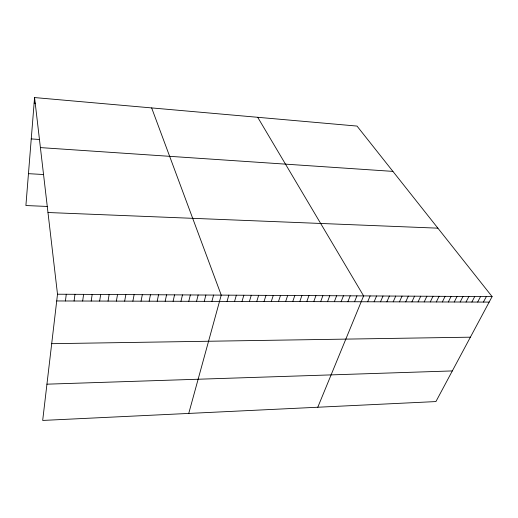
<?xml version="1.0" encoding="UTF-8"?>
<svg xmlns="http://www.w3.org/2000/svg" width="518" height="518" viewBox="0 0 518 518"><rect width="100%" height="100%" fill="white"/><g stroke="black" fill="none" stroke-linecap="round" stroke-linejoin="round"><path stroke-width="0.78" d="M34.57 97.565L57.504 294.218L42.683 420.435L435.916 401.573L492.1 296.607L357.019 126.075L34.57 97.565L25.9 205.536L47.468 206.455M65.43 300.977L66.272 294.263M74.074 301.003L74.974 294.308M82.66 301.023L83.612 294.36M91.187 301.049L92.185 294.405M99.644 301.068L100.699 294.451M108.042 301.094L109.143 294.496M116.382 301.113L117.534 294.548M124.657 301.133L125.855 294.593M132.873 301.159L134.123 294.638M141.038 301.178L142.327 294.684M149.139 301.198L150.473 294.723M157.181 301.223L158.56 294.768M165.164 301.243L166.589 294.813M173.09 301.262L174.566 294.859M180.963 301.282L182.478 294.904M188.785 301.301L190.339 294.943M196.542 301.327L198.148 294.988M204.254 301.346L205.892 295.033M211.907 301.366L213.591 295.072M188.74 413.429L221.231 295.118L151.651 107.912M227.059 301.405L228.82 295.156M234.557 301.424L236.357 295.195M242.003 301.444L243.842 295.241M249.398 301.463L251.275 295.279M256.74 301.482L258.657 295.318M264.038 301.502L265.987 295.364M271.283 301.521L273.271 295.402M278.477 301.541L280.503 295.441M285.625 301.56L287.684 295.48M292.728 301.58L294.82 295.519M299.78 301.593L301.903 295.558M306.786 301.612L308.948 295.597M313.746 301.631L315.935 295.636M320.661 301.651L322.882 295.674M327.525 301.67L329.785 295.713M334.35 301.683L336.635 295.752M341.129 301.703L343.447 295.784M347.863 301.722L350.213 295.823M354.552 301.741L356.934 295.862M317.787 407.239L363.61 295.901L257.711 117.295M367.676 301.774L370.117 295.933M374.119 301.793L376.586 295.972M380.516 301.806L383.009 296.005M386.875 301.826L389.394 296.037M393.194 301.839L395.746 296.076M399.469 301.858L402.046 296.108M405.711 301.871L408.313 296.141M411.914 301.89L414.542 296.179M418.071 301.903L420.733 296.212M424.197 301.923L426.884 296.244M430.29 301.936L432.996 296.277M436.337 301.955L439.07 296.315M442.353 301.968L445.104 296.348M448.329 301.988L451.107 296.38M454.267 302L457.07 296.413M460.172 302.013L462.995 296.445M466.038 302.033L468.887 296.477M471.872 302.046L474.741 296.51M477.667 302.065L480.562 296.542M483.436 302.078L486.35 296.574M46.937 384.175L452.318 370.927M51.696 343.687L470.383 337.179M56.715 300.958L489.16 302.091M57.504 294.218L492.1 296.607M47.98 212.516L437.891 228.166M28.458 173.672L43.57 174.521M40.41 147.604L392.916 171.387M31.248 138.908L39.413 139.491M34.123 103.127L35.658 103.257"/></g></svg>
